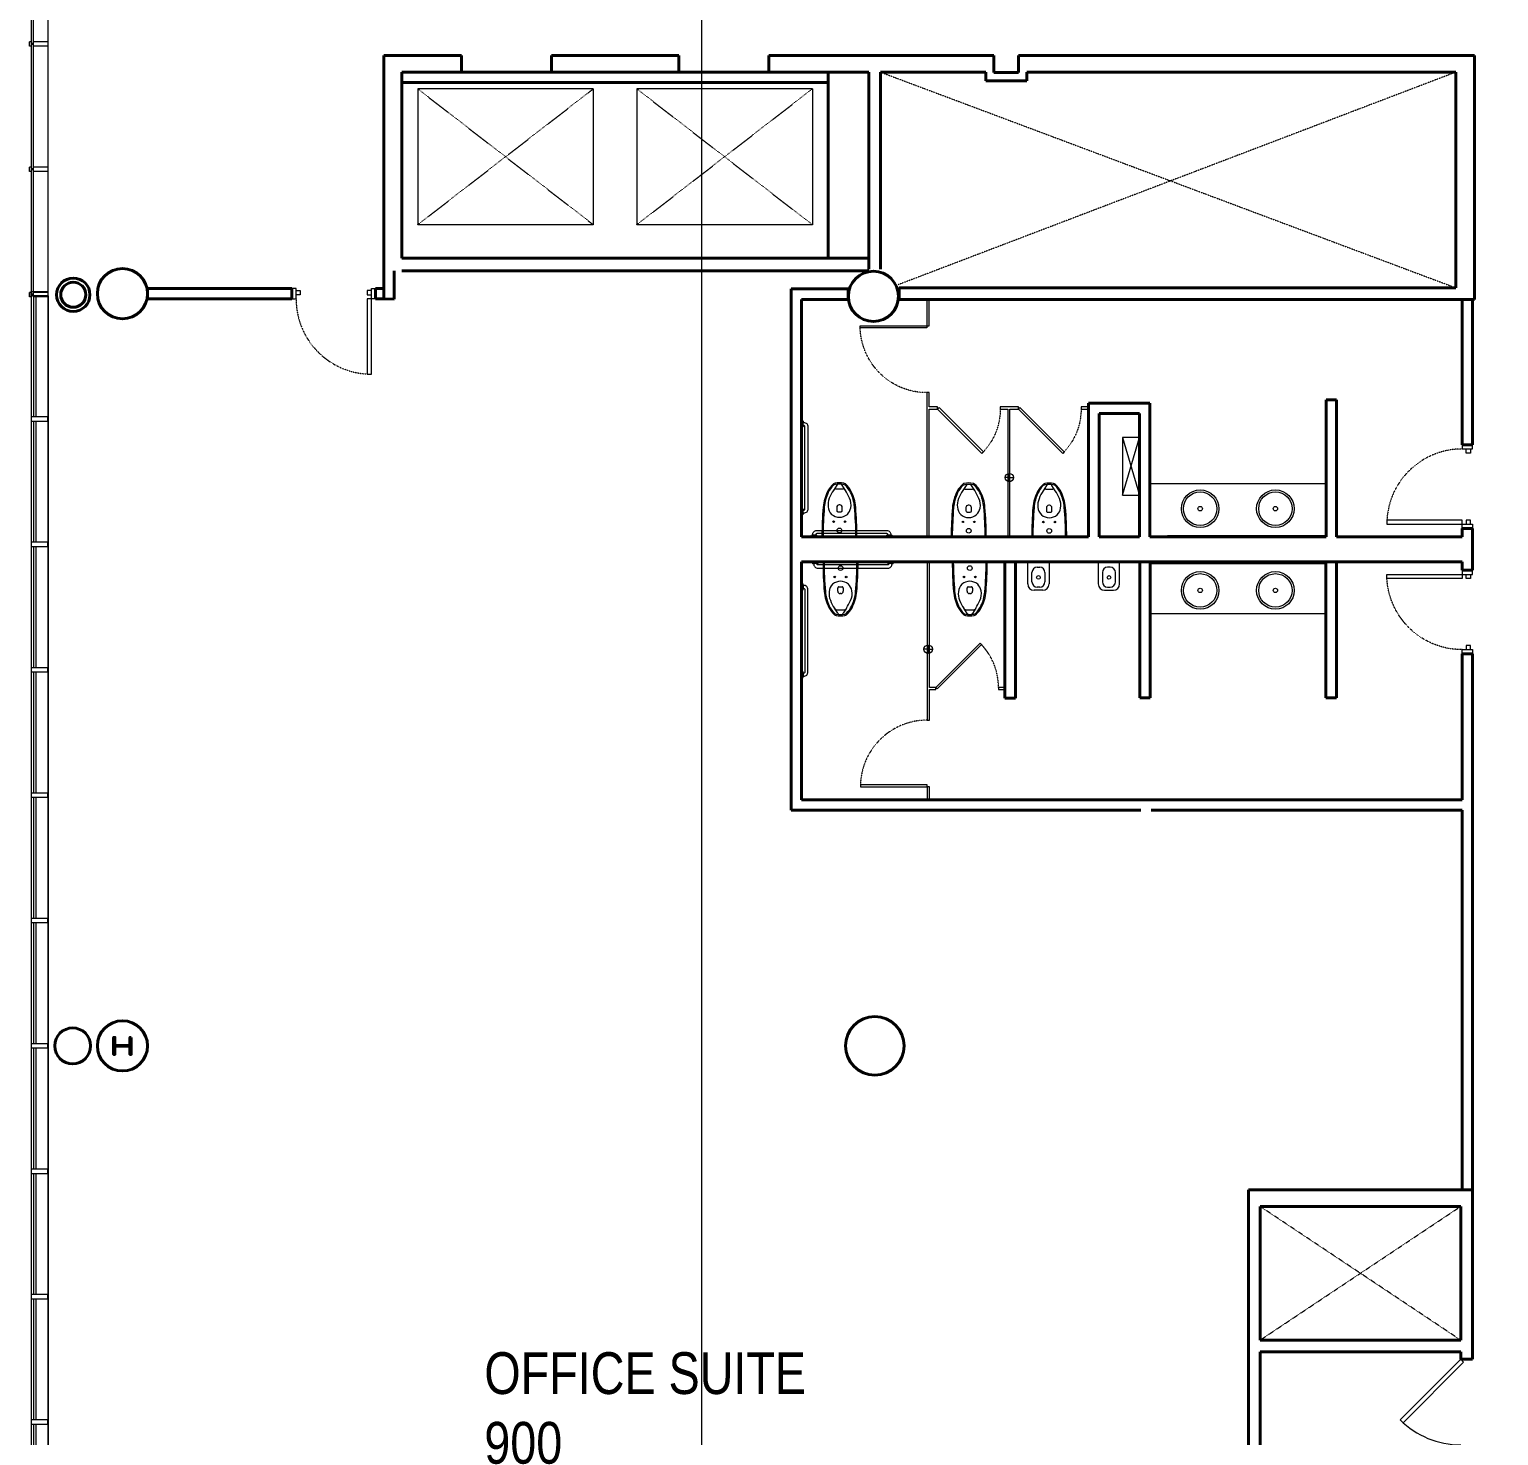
# Model space of a CAD drawing. Header units: inches. Extents: x -2978 to 4308, y -21 to 2608.
# Drawn here: x -1898 to -1195, y 578 to 1251 of the extents above; entities that cross this region are included whole.
import ezdxf
from ezdxf.enums import TextEntityAlignment as Align

# ---------------------------------------------------------------- set-up
doc = ezdxf.new("R2010")
doc.units = ezdxf.units.IN
doc.header["$LTSCALE"] = 0.2
doc.header["$MEASUREMENT"] = 0
doc.header["$PDSIZE"] = 8
doc.linetypes.add('HIDDEN', pattern=[0.375, 0.25, -0.125])
doc.layers.get('0').update_dxf_attribs({"color": 20, "linetype": 'CONTINUOUS', "lineweight": 40})
doc.layers.get('Defpoints').update_dxf_attribs({"color": 240, "linetype": 'CONTINUOUS', "lineweight": 0})
for name, color, linetype, lineweight in [('Annotations', 40, 'CONTINUOUS', 5), ('Framing', 141, 'CONTINUOUS', 15), ('Projections', 151, 'HIDDEN', 5), ('Viewed', 150, 'CONTINUOUS', 9), ('Walls', 7, 'CONTINUOUS', 40)]:
    doc.layers.add(name, color=color, linetype=linetype, lineweight=lineweight)
doc.styles.add('ARCHITEC', font='ASG')
doc.styles.get("Standard").update_dxf_attribs({"font": 'arial.ttf', "width": 0.8})

# ---------------------------------------------------------------- blocks, each defined once
blk = doc.blocks.new('ADO101')
for p, q in [((-0.207, 0.707), (0.5, 0)), ((0.466, -0.034), (-0.241, 0.672)), ((0.5, 0), (0.466, -0.034))]:
    blk.add_line(p, q)
blk.add_arc((0.5, 0), 1, 135, 180)
at = {"style": 'ARCHITEC', "flags": 1}
blk.add_attdef('SILLHT', text='', height=0.1, dxfattribs=at).set_placement((0, 0), align=Align.MIDDLE)
blk = doc.blocks.new('I_PLUMB_GRAB_36IN + PLATE_P')
at = {"color": 0, "linetype": 'ByBlock', "lineweight": -2}
for p, q in [((0.75, 18.75), (0.75, 17.25)), ((0.75, -17.25), (0.75, -18.75))]:
    blk.add_line(p, q, dxfattribs=at)
blk.add_lwpolyline([(0, -19.5), (0.5, -19.5), (0.75, -19.25), (0.75, -18.75), (1, -18.75, 0.414214), (3, -16.75), (3, 16.75, 0.414214), (1, 18.75), (0.75, 18.75), (0.75, 19.25), (0.5, 19.5), (0, 19.5), (0, 16.5), (0.5, 16.5), (0.75, 16.75), (0.75, 17.25), (1, 17.25, -0.414214), (1.5, 16.75), (1.5, -16.75, -0.414214), (1, -17.25), (0.75, -17.25), (0.75, -16.75), (0.5, -16.5), (0, -16.5)], format="xyb", close=True, dxfattribs=at)
at = {"layer": 'Defpoints', "color": 0, "linetype": 'ByBlock', "lineweight": -2}
for p in [(0, 19.5), (0, -19.5)]:
    blk.add_point(p, dxfattribs=at)
blk = doc.blocks.new('I_PLUMB_GRAB_42IN + PLATE_P')
at = {"color": 0, "linetype": 'ByBlock', "lineweight": -2}
for p, q in [((0.75, 21.75), (0.75, 20.25)), ((0.75, -20.25), (0.75, -21.75))]:
    blk.add_line(p, q, dxfattribs=at)
blk.add_lwpolyline([(0.75, 22.25), (0.5, 22.5), (0, 22.5), (0, 19.5), (0.5, 19.5), (0.75, 19.75), (0.75, 20.25), (1, 20.25, -0.414214), (1.5, 19.75), (1.5, -19.75, -0.414214), (1, -20.25), (0.75, -20.25), (0.75, -19.75), (0.5, -19.5), (0, -19.5), (0, -22.5), (0.5, -22.5), (0.75, -22.25), (0.75, -21.75), (1, -21.75, 0.414214), (3, -19.75), (3, 19.75, 0.414214), (1, 21.75), (0.75, 21.75)], format="xyb", close=True, dxfattribs=at)
at = {"layer": 'Defpoints', "color": 0, "linetype": 'ByBlock', "lineweight": -2}
for p in [(0, 22.5), (0, -22.5)]:
    blk.add_point(p, dxfattribs=at)

msp = doc.modelspace()

# ---------------------------------------------------------------- linework, layer by layer
for p, q in [((-1467.733, 1122.037), (-1468.733, 1122.037)), ((-1468.733, 1008.435), (-1467.733, 1008.435)), ((-1430.075, 1008.435), (-1429.075, 1008.435)), ((-1467.611, 996.435), (-1468.611, 996.435))]:
    msp.add_line(p, q)
at = {"layer": 'Defpoints'}
msp.add_lwpolyline([(-577.372, 1571.346), (-577.372, 330.061), (-1576.456, 330.061), (-1576.456, 1571.346)], close=True, dxfattribs=at)
at = {"layer": 'Framing'}
for p, q in [((-1712.402, 1222.772), (-1712.402, 1157.772)), ((-1628.402, 1222.772), (-1712.402, 1222.772)), ((-1628.402, 1222.772), (-1628.402, 1157.772)), ((-1607.589, 1222.772), (-1607.589, 1157.772)), ((-1523.589, 1222.772), (-1607.589, 1222.772)), ((-1523.589, 1222.772), (-1523.589, 1157.772)), ((-1628.402, 1157.772), (-1712.402, 1157.772)), ((-1523.589, 1157.772), (-1607.589, 1157.772)), ((-1468.733, 1122.037), (-1468.733, 1109.392)), ((-1467.733, 1109.392), (-1467.733, 1122.037)), ((-1468.733, 1109.392), (-1467.733, 1109.392)), ((-1467.733, 1077.392), (-1468.733, 1077.392)), ((-1468.733, 1077.392), (-1468.733, 1070.051)), ((-1467.733, 1070.551), (-1467.733, 1077.392)), ((-1468.733, 1070.051), (-1468.733, 1008.435)), ((-1463.654, 1070.551), (-1467.733, 1070.551)), ((-1467.733, 1008.435), (-1467.733, 1069.551)), ((-1467.733, 1069.551), (-1463.654, 1069.551)), ((-1463.654, 1069.551), (-1463.654, 1070.551)), ((-1429.575, 1070.551), (-1433.654, 1070.551)), ((-1433.654, 1070.551), (-1433.654, 1069.551)), ((-1433.654, 1069.551), (-1430.075, 1069.551)), ((-1430.075, 1069.551), (-1430.075, 1008.435)), ((-1424.997, 1070.551), (-1429.575, 1070.551)), ((-1429.075, 1069.551), (-1424.997, 1069.551)), ((-1429.075, 1008.435), (-1429.075, 1069.551)), ((-1424.997, 1069.551), (-1424.997, 1070.551)), ((-1391.418, 1070.551), (-1394.997, 1070.551)), ((-1394.997, 1070.551), (-1394.997, 1069.551)), ((-1394.997, 1069.551), (-1391.418, 1069.551)), ((-1391.418, 1069.551), (-1391.418, 1070.551)), ((-1468.611, 996.435), (-1468.611, 935.82)), ((-1467.611, 936.32), (-1467.611, 996.435)), ((-1468.611, 935.82), (-1468.611, 920.684)), ((-1464.535, 936.32), (-1467.611, 936.32)), ((-1467.611, 920.684), (-1467.611, 935.32)), ((-1467.611, 935.32), (-1464.535, 935.32)), ((-1464.535, 935.32), (-1464.535, 936.32)), ((-1434.535, 936.32), (-1434.535, 935.32)), ((-1431.507, 936.32), (-1434.535, 936.32)), ((-1434.535, 935.32), (-1431.507, 935.32)), ((-1431.507, 935.32), (-1431.507, 936.32)), ((-1468.611, 920.684), (-1467.611, 920.684)), ((-1467.611, 888.684), (-1468.611, 888.684)), ((-1468.611, 888.684), (-1468.611, 882.684)), ((-1467.611, 882.684), (-1467.611, 888.684)), ((-1468.611, 882.684), (-1467.611, 882.684))]:
    msp.add_line(p, q, dxfattribs=at)
for points in [[(-1770.612, 1127.272), (-1772.612, 1127.272), (-1772.612, 1122.272), (-1770.612, 1122.272)], [(-1770.612, 1126.272), (-1768.612, 1126.272), (-1768.612, 1124.272), (-1770.612, 1124.272)], [(-1734.612, 1126.272), (-1736.612, 1126.272), (-1736.612, 1124.272), (-1734.612, 1124.272)], [(-1734.612, 1127.272), (-1732.612, 1127.272), (-1732.612, 1122.272), (-1734.612, 1122.272)], [(-1734.612, 1122.272), (-1736.612, 1122.272), (-1736.612, 1086.272), (-1734.612, 1086.272)], [(-1468.733, 1109.392), (-1468.733, 1108.392), (-1500.733, 1108.392), (-1500.733, 1109.392)], [(-1463.654, 1069.551), (-1462.947, 1070.258), (-1441.734, 1049.045), (-1442.441, 1048.338)], [(-1424.997, 1069.551), (-1424.29, 1070.258), (-1403.076, 1049.045), (-1403.783, 1048.338)], [(-1207.714, 1050.435), (-1207.714, 1052.435), (-1212.714, 1052.435), (-1212.714, 1050.435)], [(-1208.714, 1050.435), (-1208.714, 1048.435), (-1210.714, 1048.435), (-1210.714, 1050.435)], [(-1212.714, 1014.435), (-1212.714, 1016.435), (-1248.714, 1016.435), (-1248.714, 1014.435)], [(-1207.714, 1014.435), (-1207.714, 1012.435), (-1212.714, 1012.435), (-1212.714, 1014.435)], [(-1208.714, 1014.435), (-1208.714, 1016.435), (-1210.714, 1016.435), (-1210.714, 1014.435)], [(-1207.714, 990.435), (-1207.714, 992.435), (-1212.714, 992.435), (-1212.714, 990.435)], [(-1212.714, 990.435), (-1212.714, 988.435), (-1248.714, 988.435), (-1248.714, 990.435)], [(-1208.714, 990.435), (-1208.714, 988.435), (-1210.714, 988.435), (-1210.714, 990.435)], [(-1208.714, 954.435), (-1208.714, 956.435), (-1210.714, 956.435), (-1210.714, 954.435)], [(-1207.714, 954.435), (-1207.714, 952.435), (-1212.714, 952.435), (-1212.714, 954.435)]]:
    msp.add_lwpolyline(points, close=True, dxfattribs=at)
at = {"layer": 'Framing', "flags": 128}
for points in [[(-1464.535, 936.32), (-1463.828, 935.613), (-1442.614, 956.826), (-1443.321, 957.533)], [(-1468.611, 888.684), (-1468.611, 889.684), (-1500.611, 889.684), (-1500.611, 888.684)]]:
    msp.add_lwpolyline(points, close=True, dxfattribs=at)
at = {"layer": 'Projections'}
for p, q in [((-1490.902, 1230.772), (-1215.714, 1127.584)), ((-1215.714, 1230.772), (-1482.502, 1129.047)), ((-1712.402, 1222.772), (-1628.402, 1157.772)), ((-1712.402, 1157.772), (-1628.402, 1222.772)), ((-1607.589, 1157.772), (-1523.589, 1222.772)), ((-1607.589, 1222.772), (-1523.589, 1157.772)), ((-1213.339, 623.959), (-1309.339, 687.959)), ((-1309.339, 623.959), (-1213.339, 687.959))]:
    msp.add_line(p, q, dxfattribs=at)
for centre, radius, start, end in [((-1734.612, 1122.272), 36, 180, 270), ((-1212.714, 1014.435), 36, 90, 180), ((-1464.535, 936.32), 30, 0, 45), ((-1468.611, 888.684), 32, 90, 180)]:
    msp.add_arc(centre, radius, start, end, dxfattribs=at)
at = {"layer": 'Projections', "extrusion": (0, 0, -1)}
for centre, radius, start, end in [((1468.733, 1109.392), 32, 270, 0), ((1463.654, 1069.551), 30, 180, 225), ((1424.997, 1069.551), 30, 180, 225), ((1212.714, 990.435), 36, 270, 0)]:
    msp.add_arc(centre, radius, start, end, dxfattribs=at)
at = {"layer": 'Viewed'}
for p, q in [((-1889.237, 1123.25), (-1889.237, 1449.25)), ((-1897.237, 1123.25), (-1897.237, 1441.25)), ((-1896.237, 1123.25), (-1896.237, 1442.25)), ((-1897.237, 1245.25), (-1898.237, 1245.25)), ((-1898.237, 1243.25), (-1898.237, 1245.25)), ((-1896.237, 1244.5), (-1897.237, 1244.5)), ((-1889.237, 1245.25), (-1896.237, 1245.25)), ((-1897.237, 1243.25), (-1898.237, 1243.25)), ((-1896.237, 1244), (-1897.237, 1244)), ((-1889.237, 1243.25), (-1896.237, 1243.25)), ((-1889.237, 1238.25), (-1889.237, 1239.664)), ((-1897.237, 1185.25), (-1898.237, 1185.25)), ((-1898.237, 1183.25), (-1898.237, 1185.25)), ((-1897.237, 1183.25), (-1898.237, 1183.25)), ((-1896.237, 1184.5), (-1897.237, 1184.5)), ((-1896.237, 1184), (-1897.237, 1184)), ((-1889.237, 1185.25), (-1896.237, 1185.25)), ((-1889.237, 1183.25), (-1896.237, 1183.25)), ((-1889.237, 1178.25), (-1889.237, 1179.664)), ((-1889.237, 1149.25), (-1889.237, 1150.664)), ((-1898.237, 1123.25), (-1898.237, 1125.25)), ((-1897.237, 1125.25), (-1898.237, 1125.25)), ((-1889.237, 1125.25), (-1896.237, 1125.25)), ((-1897.237, 1123.25), (-1898.237, 1123.25)), ((-1897.339, 1123.772), (-1897.339, 4.772)), ((-1897.313, 1123.753), (-1897.313, -21.247)), ((-1896.237, 1124.5), (-1897.237, 1124.5)), ((-1896.237, 1124), (-1897.237, 1124)), ((-1889.237, 1123.25), (-1896.237, 1123.25)), ((-1896.214, 1123.935), (-1896.214, 1065.772)), ((-1895.214, 1123.772), (-1895.214, 1065.772)), ((-1889.339, 1123.772), (-1889.339, 9.147)), ((-1889.313, 1123.753), (-1889.313, -11.833)), ((-1896.214, 1063.772), (-1896.214, 1005.772)), ((-1895.214, 1063.772), (-1895.214, 1005.772)), ((-1367.12, 1055.891), (-1375.119, 1055.891)), ((-1375.119, 1055.891), (-1375.119, 1028.268)), ((-1375.119, 1055.891), (-1367.12, 1028.268)), ((-1375.119, 1028.268), (-1367.12, 1055.891)), ((-1367.12, 1028.268), (-1367.12, 1055.891)), ((-1429.346, 1036.773), (-1431.346, 1036.773)), ((-1429.346, 1036.773), (-1429.346, 1038.773)), ((-1429.346, 1036.773), (-1427.346, 1036.773)), ((-1429.346, 1036.773), (-1429.346, 1034.773)), ((-1277.935, 1033.789), (-1362.12, 1033.789)), ((-1511.869, 1033.083), (-1513.502, 1030.648)), ((-1512.315, 1031.361), (-1508.842, 1031.361)), ((-1507.714, 1030.648), (-1509.317, 1033.083)), ((-1450.012, 1032.941), (-1451.645, 1030.506)), ((-1450.458, 1031.219), (-1446.985, 1031.219)), ((-1445.857, 1030.506), (-1447.459, 1032.941)), ((-1411.494, 1032.895), (-1413.127, 1030.46)), ((-1411.939, 1031.173), (-1408.466, 1031.173)), ((-1407.338, 1030.46), (-1408.941, 1032.895)), ((-1375.119, 1028.268), (-1367.12, 1028.268)), ((-1511.931, 1022.537), (-1511.931, 1020.967)), ((-1511.366, 1020.407), (-1509.862, 1020.407)), ((-1510.443, 1023.663), (-1510.817, 1023.663)), ((-1509.302, 1020.972), (-1509.302, 1022.532)), ((-1450.074, 1022.396), (-1450.074, 1020.825)), ((-1449.509, 1020.265), (-1448.004, 1020.265)), ((-1448.586, 1023.522), (-1448.96, 1023.522)), ((-1447.445, 1020.831), (-1447.445, 1022.39)), ((-1411.556, 1022.35), (-1411.556, 1020.779)), ((-1410.99, 1020.219), (-1409.486, 1020.219)), ((-1410.068, 1023.476), (-1410.442, 1023.476)), ((-1408.926, 1020.785), (-1408.926, 1022.344)), ((-1518.997, 1008.685), (-1502.247, 1008.685)), ((-1457.14, 1008.544), (-1440.39, 1008.544)), ((-1418.622, 1008.498), (-1401.872, 1008.498)), ((-1278.579, 1008.843), (-1353.593, 1008.843)), ((-1896.214, 1003.772), (-1896.214, 945.772)), ((-1895.214, 1003.772), (-1895.214, 945.772)), ((-1518.488, 996.185), (-1501.738, 996.185)), ((-1456.643, 996.177), (-1439.893, 996.177)), ((-1420.523, 985.845), (-1420.523, 996.425)), ((-1420.523, 996.425), (-1410.283, 996.425)), ((-1418.523, 986.808), (-1418.523, 991.388)), ((-1416.023, 993.888), (-1414.783, 993.888)), ((-1412.283, 991.388), (-1412.283, 986.808)), ((-1410.283, 996.425), (-1410.283, 985.845)), ((-1386.786, 996.425), (-1386.786, 985.845)), ((-1376.546, 996.425), (-1386.786, 996.425)), ((-1384.786, 991.388), (-1384.786, 986.808)), ((-1381.046, 993.888), (-1382.286, 993.888)), ((-1378.546, 986.808), (-1378.546, 991.388)), ((-1376.546, 985.845), (-1376.546, 996.425)), ((-1277.503, 995.53), (-1361.503, 995.53)), ((-1510.857, 984.464), (-1509.353, 984.464)), ((-1449.012, 984.456), (-1447.508, 984.456)), ((-1414.783, 984.308), (-1416.023, 984.308)), ((-1382.286, 984.308), (-1381.046, 984.308)), ((-1511.422, 982.333), (-1511.422, 983.904)), ((-1509.935, 981.207), (-1510.308, 981.207)), ((-1508.793, 983.898), (-1508.793, 982.339)), ((-1449.577, 982.325), (-1449.577, 983.896)), ((-1448.09, 981.199), (-1448.463, 981.199)), ((-1446.948, 983.89), (-1446.948, 982.33)), ((-1413.283, 982.845), (-1417.523, 982.845)), ((-1383.786, 982.845), (-1379.546, 982.845)), ((-1511.361, 971.788), (-1512.993, 974.223)), ((-1511.806, 973.51), (-1508.333, 973.51)), ((-1507.205, 974.223), (-1508.808, 971.788)), ((-1449.516, 971.779), (-1451.148, 974.214)), ((-1449.961, 973.502), (-1446.488, 973.502)), ((-1445.36, 974.214), (-1446.963, 971.779)), ((-1277.332, 971.53), (-1361.332, 971.53)), ((-1468.172, 954.605), (-1468.172, 956.605)), ((-1468.172, 954.605), (-1470.172, 954.605)), ((-1468.172, 954.605), (-1466.172, 954.605)), ((-1468.172, 954.605), (-1468.172, 952.605)), ((-1896.214, 943.772), (-1896.214, 885.772)), ((-1895.214, 943.772), (-1895.214, 885.772)), ((-1896.214, 883.772), (-1896.214, 825.772)), ((-1895.214, 883.772), (-1895.214, 825.772)), ((-1896.214, 823.772), (-1896.214, 765.772)), ((-1895.214, 823.772), (-1895.214, 765.772)), ((-1896.214, 763.772), (-1896.214, 705.772)), ((-1895.214, 763.772), (-1895.214, 705.772)), ((-1896.214, 703.772), (-1896.214, 645.772)), ((-1895.214, 703.772), (-1895.214, 645.772)), ((-1896.214, 643.772), (-1896.214, 585.772)), ((-1895.214, 643.772), (-1895.214, 585.772)), ((-1896.214, 583.772), (-1896.214, 525.772)), ((-1895.214, 583.772), (-1895.214, 525.772))]:
    msp.add_line(p, q, dxfattribs=at)
at = {"layer": 'Viewed', "flags": 128}
for points in [[(-1889.339, 1123.772), (-1897.339, 1123.772), (-1897.339, 1125.772), (-1889.339, 1125.772)], [(-1889.339, 1065.772), (-1897.339, 1065.772), (-1897.339, 1063.772), (-1889.339, 1063.772)], [(-1889.339, 1065.772), (-1897.339, 1065.772), (-1897.339, 1063.772), (-1889.339, 1063.772)], [(-1889.339, 1005.772), (-1897.339, 1005.772), (-1897.339, 1003.772), (-1889.339, 1003.772)], [(-1889.339, 945.772), (-1897.339, 945.772), (-1897.339, 943.772), (-1889.339, 943.772)], [(-1889.339, 885.772), (-1897.339, 885.772), (-1897.339, 883.772), (-1889.339, 883.772)], [(-1889.339, 825.772), (-1897.339, 825.772), (-1897.339, 823.772), (-1889.339, 823.772)], [(-1889.339, 765.772), (-1897.339, 765.772), (-1897.339, 763.772), (-1889.339, 763.772)], [(-1889.339, 705.772), (-1897.339, 705.772), (-1897.339, 703.772), (-1889.339, 703.772)], [(-1889.339, 645.772), (-1897.339, 645.772), (-1897.339, 643.772), (-1889.339, 643.772)], [(-1889.339, 585.772), (-1897.339, 585.772), (-1897.339, 583.772), (-1889.339, 583.772)]]:
    msp.add_lwpolyline(points, close=True, dxfattribs=at)
at = {"layer": 'Viewed'}
for centre, radius in [((-1429.346, 1036.773), 2), ((-1338.027, 1021.873), 9), ((-1338.027, 1021.873), 8), ((-1302.027, 1021.873), 9), ((-1302.027, 1021.873), 8), ((-1338.027, 1021.873), 1.043), ((-1302.027, 1021.873), 1.043), ((-1513.413, 1015.681), 0.358), ((-1510.622, 1011.435), 1.125), ((-1507.921, 1015.681), 0.358), ((-1451.556, 1015.539), 0.358), ((-1448.765, 1011.294), 1.125), ((-1446.064, 1015.539), 0.358), ((-1413.038, 1015.493), 0.358), ((-1410.247, 1011.248), 1.125), ((-1407.546, 1015.493), 0.358), ((-1510.113, 993.435), 1.125), ((-1448.268, 993.427), 1.125), ((-1338.027, 982.77), 9), ((-1302.027, 982.77), 9), ((-1512.904, 989.19), 0.358), ((-1507.413, 989.19), 0.358), ((-1451.059, 989.181), 0.358), ((-1445.568, 989.181), 0.358), ((-1415.403, 988.966), 0.87), ((-1381.666, 988.966), 0.87), ((-1338.027, 982.77), 8), ((-1302.027, 982.77), 8), ((-1338.027, 982.77), 1.043), ((-1302.027, 982.77), 1.043), ((-1468.172, 954.605), 2)]:
    msp.add_circle(centre, radius, dxfattribs=at)
for centre, radius, start, end in [((-1505.577, 1024.667), 12.016, 130.761009, 151.836175), ((-1512.233, 1031.523), 2.003, 102.497756, 129.059674), ((-1512.498, 1032.771), 1.36, 100.333188, 132.81609), ((-1510.635, 1023.268), 11.044, 79.002359, 100.997641), ((-1510.638, 1021.377), 12.27, 80.484063, 99.515937), ((-1508.793, 1032.112), 1.379, 44.49518, 82.355527), ((-1508.821, 1032.413), 1.721, 53.398346, 80.18711), ((-1515.38, 1025.097), 11.54, 27.304506, 48.908752), ((-1443.72, 1024.525), 12.016, 130.761009, 151.836175), ((-1450.641, 1032.629), 1.36, 100.333188, 132.81609), ((-1448.778, 1023.126), 11.044, 79.002359, 100.997641), ((-1448.781, 1021.235), 12.27, 80.484063, 99.515937), ((-1446.964, 1032.271), 1.721, 53.398346, 80.18711), ((-1453.523, 1024.955), 11.54, 27.304506, 48.908752), ((-1405.202, 1024.48), 12.016, 130.761009, 151.836175), ((-1412.123, 1032.583), 1.36, 100.333188, 132.81609), ((-1410.26, 1023.08), 11.044, 79.002359, 100.997641), ((-1410.262, 1021.189), 12.27, 80.484063, 99.515937), ((-1408.446, 1032.226), 1.721, 53.398346, 80.18711), ((-1415.005, 1024.91), 11.54, 27.304506, 48.908752), ((-1496.383, 1020.315), 22.182, 153.136414, 174.118439), ((-1497.486, 1020.86), 20.453, 154.90763, 175.15347), ((-1507.254, 1023.619), 8.847, 158.601133, 185.83818), ((-1504.943, 1024.348), 12.221, 134.407431, 154.890279), ((-1497.06, 1019.624), 19.796, 146.160078, 158.601133), ((-1512.315, 1030.225), 1.135, 90.000005, 145.753631), ((-1511.281, 1032.607), 0.757, 100.925103, 141.023586), ((-1509.817, 1032.753), 0.599, 33.355353, 84.695958), ((-1508.842, 1030.323), 1.038, 30.901847, 90), ((-1516.096, 1024.449), 11.964, 25.153031, 46.161436), ((-1574.673, 993.752), 76.451, 25.700478, 28.855959), ((-1512.451, 1023.697), 7.399, 348.904995, 25.700478), ((-1521.842, 1021.414), 18.458, 4.358512, 26.098305), ((-1522.154, 1021.188), 19.356, 4.148341, 28.388706), ((-1434.525, 1020.174), 22.182, 153.136414, 174.118439), ((-1435.629, 1020.719), 20.453, 154.90763, 175.15347), ((-1445.397, 1023.477), 8.847, 158.601133, 185.83818), ((-1443.086, 1024.206), 12.221, 134.407431, 154.890279), ((-1435.203, 1019.482), 19.796, 146.160078, 158.601133), ((-1450.376, 1031.382), 2.003, 102.497756, 129.059674), ((-1450.458, 1030.084), 1.135, 90.000005, 145.753631), ((-1449.424, 1032.465), 0.757, 100.925103, 141.023586), ((-1447.96, 1032.612), 0.599, 33.355353, 84.695958), ((-1446.985, 1030.181), 1.038, 30.901847, 90), ((-1446.935, 1031.97), 1.379, 44.49518, 82.355527), ((-1454.238, 1024.307), 11.964, 25.153031, 46.161436), ((-1512.815, 993.61), 76.451, 25.700478, 28.855959), ((-1450.594, 1023.556), 7.399, 348.904995, 25.700478), ((-1459.985, 1021.272), 18.458, 4.358512, 26.098305), ((-1460.297, 1021.047), 19.356, 4.148341, 28.388706), ((-1396.007, 1020.128), 22.182, 153.136414, 174.118439), ((-1397.111, 1020.673), 20.453, 154.90763, 175.15347), ((-1406.879, 1023.431), 8.847, 158.601133, 185.83818), ((-1404.568, 1024.161), 12.221, 134.407431, 154.890279), ((-1396.684, 1019.437), 19.796, 146.160078, 158.601133), ((-1411.858, 1031.336), 2.003, 102.497756, 129.059674), ((-1411.939, 1030.038), 1.135, 90.000005, 145.753631), ((-1410.905, 1032.419), 0.757, 100.925103, 141.023586), ((-1409.442, 1032.566), 0.599, 33.355353, 84.695958), ((-1408.466, 1030.135), 1.038, 30.901847, 90), ((-1408.417, 1031.925), 1.379, 44.49518, 82.355527), ((-1415.72, 1024.261), 11.964, 25.153031, 46.161436), ((-1474.297, 993.564), 76.451, 25.700478, 28.855959), ((-1412.076, 1023.51), 7.399, 348.904995, 25.700478), ((-1421.467, 1021.227), 18.458, 4.358512, 26.098305), ((-1421.778, 1021.001), 19.356, 4.148341, 28.388706), ((-1327.011, 1008.058), 191.987, 175.659525, 179.81286), ((-1311.545, 1006.321), 206.962, 175.491842, 179.345378), ((-1510.098, 1023.328), 5.988, 185.83818, 224.177236), ((-1510.817, 1022.549), 1.114, 90, 180.585692), ((-1511.371, 1020.967), 0.56, 180, 270.535013), ((-1510.433, 1022.532), 1.131, 0, 90.529599), ((-1509.862, 1020.967), 0.56, 270, 0.582948), ((-1511.256, 1023.463), 6.181, 315.822764, 348.904995), ((-1643.569, 1009.213), 140.79, 359.785423, 5.545017), ((-1659.586, 1008.838), 157.34, 359.944526, 5.013777), ((-1265.154, 1007.917), 191.987, 175.659525, 179.81286), ((-1249.688, 1006.179), 206.962, 175.491842, 179.345378), ((-1448.241, 1023.186), 5.988, 185.83818, 224.177236), ((-1448.96, 1022.407), 1.114, 90, 180.585692), ((-1449.514, 1020.825), 0.56, 180, 270.535013), ((-1448.576, 1022.39), 1.131, 0, 90.529599), ((-1448.004, 1020.825), 0.56, 270, 0.582948), ((-1449.399, 1023.321), 6.181, 315.822764, 348.904995), ((-1581.712, 1009.071), 140.79, 359.785423, 5.545017), ((-1597.729, 1008.696), 157.34, 359.944526, 5.013777), ((-1226.636, 1007.871), 191.987, 175.659525, 179.81286), ((-1211.17, 1006.133), 206.962, 175.491842, 179.345378), ((-1409.723, 1023.141), 5.988, 185.83818, 224.177236), ((-1410.442, 1022.361), 1.114, 90, 180.585692), ((-1410.996, 1020.779), 0.56, 180, 270.535013), ((-1410.058, 1022.344), 1.131, 0, 90.529599), ((-1409.486, 1020.779), 0.56, 270, 0.582948), ((-1410.881, 1023.276), 6.181, 315.822764, 348.904995), ((-1543.194, 1009.025), 140.79, 359.785423, 5.545017), ((-1559.211, 1008.65), 157.34, 359.944526, 5.013777), ((-1510.608, 1023.492), 5.756, 228.889123, 311.110877), ((-1448.751, 1023.351), 5.756, 228.889123, 311.110877), ((-1410.233, 1023.305), 5.756, 228.889123, 311.110877), ((-1326.503, 996.812), 191.987, 180.18714, 184.340475), ((-1311.036, 998.55), 206.962, 180.654622, 184.508158), ((-1643.061, 995.658), 140.79, 354.454983, 0.214577), ((-1659.078, 996.033), 157.34, 354.986223, 0.055474), ((-1264.658, 996.804), 191.987, 180.18714, 184.340475), ((-1249.191, 998.542), 206.962, 180.654622, 184.508158), ((-1581.215, 995.65), 140.79, 354.454983, 0.214577), ((-1597.233, 996.025), 157.34, 354.986223, 0.055474), ((-1416.023, 991.388), 2.5, 90, 180), ((-1414.783, 991.388), 2.5, 0, 90), ((-1382.286, 991.388), 2.5, 90, 180), ((-1381.046, 991.388), 2.5, 0, 90), ((-1509.59, 981.543), 5.988, 135.822764, 174.16182), ((-1510.099, 981.379), 5.756, 48.889123, 131.110877), ((-1510.862, 983.904), 0.56, 89.464987, 180), ((-1509.353, 983.904), 0.56, 359.417052, 90), ((-1510.748, 981.408), 6.181, 11.095005, 44.177236), ((-1447.745, 981.534), 5.988, 135.822764, 174.16182), ((-1448.254, 981.37), 5.756, 48.889123, 131.110877), ((-1449.017, 983.896), 0.56, 89.464987, 180), ((-1447.508, 983.896), 0.56, 359.417052, 90), ((-1448.903, 981.399), 6.181, 11.095005, 44.177236), ((-1417.523, 985.845), 3, 180, 270), ((-1416.023, 986.808), 2.5, 180, 270), ((-1414.783, 986.808), 2.5, 270, 0), ((-1413.283, 985.845), 3, 270, 0), ((-1383.786, 985.845), 3, 180, 270), ((-1382.286, 986.808), 2.5, 180, 270), ((-1381.046, 986.808), 2.5, 270, 0), ((-1379.546, 985.845), 3, 270, 0), ((-1495.874, 984.555), 22.182, 185.881561, 206.863586), ((-1496.978, 984.011), 20.453, 184.84653, 205.09237), ((-1506.745, 981.252), 8.847, 174.16182, 201.398867), ((-1496.551, 985.247), 19.796, 201.398867, 213.839922), ((-1510.308, 982.322), 1.114, 179.414308, 270), ((-1509.924, 982.339), 1.131, 269.470401, 0), ((-1574.164, 1011.119), 76.451, 331.144041, 334.299522), ((-1511.943, 981.173), 7.399, 334.299522, 11.095005), ((-1521.334, 983.457), 18.458, 333.901695, 355.641488), ((-1521.645, 983.682), 19.356, 331.611294, 355.851659), ((-1434.029, 984.547), 22.182, 185.881561, 206.863586), ((-1435.133, 984.002), 20.453, 184.84653, 205.09237), ((-1444.9, 981.243), 8.847, 174.16182, 201.398867), ((-1434.706, 985.238), 19.796, 201.398867, 213.839922), ((-1448.463, 982.313), 1.114, 179.414308, 270), ((-1448.079, 982.33), 1.131, 269.470401, 0), ((-1512.319, 1011.111), 76.451, 331.144041, 334.299522), ((-1450.098, 981.165), 7.399, 334.299522, 11.095005), ((-1459.488, 983.448), 18.458, 333.901695, 355.641488), ((-1459.8, 983.674), 19.356, 331.611294, 355.851659), ((-1505.068, 980.204), 12.016, 208.163825, 229.238991), ((-1504.435, 980.523), 12.221, 205.109721, 225.592569), ((-1511.724, 973.348), 2.003, 230.940326, 257.502244), ((-1511.989, 972.1), 1.36, 227.18391, 259.666812), ((-1511.806, 974.645), 1.135, 214.246369, 269.999995), ((-1510.126, 981.603), 11.044, 259.002359, 280.997641), ((-1510.129, 983.494), 12.27, 260.484063, 279.515937), ((-1510.772, 972.264), 0.757, 218.976414, 259.074897), ((-1509.309, 972.117), 0.599, 275.304042, 326.644647), ((-1508.333, 974.548), 1.038, 270, 329.098153), ((-1508.284, 972.759), 1.379, 277.644473, 315.50482), ((-1508.313, 972.458), 1.721, 279.81289, 306.601654), ((-1515.587, 980.422), 11.964, 313.838564, 334.846969), ((-1514.872, 979.774), 11.54, 311.091248, 332.695494), ((-1443.223, 980.195), 12.016, 208.163825, 229.238991), ((-1442.59, 980.514), 12.221, 205.109721, 225.592569), ((-1449.879, 973.339), 2.003, 230.940326, 257.502244), ((-1450.144, 972.092), 1.36, 227.18391, 259.666812), ((-1449.961, 974.637), 1.135, 214.246369, 269.999995), ((-1448.281, 981.595), 11.044, 259.002359, 280.997641), ((-1448.284, 983.485), 12.27, 260.484063, 279.515937), ((-1448.927, 972.256), 0.757, 218.976414, 259.074897), ((-1447.463, 972.109), 0.599, 275.304042, 326.644647), ((-1446.488, 974.54), 1.038, 270, 329.098153), ((-1446.439, 972.75), 1.379, 277.644473, 315.50482), ((-1446.468, 972.449), 1.721, 279.81289, 306.601654), ((-1453.742, 980.413), 11.964, 313.838564, 334.846969), ((-1453.027, 979.765), 11.54, 311.091248, 332.695494)]:
    msp.add_arc(centre, radius, start, end, dxfattribs=at)
at = {"layer": 'Walls'}
for p, q in [((-1728.612, 1238.772), (-1728.612, 1135.772)), ((-1691.402, 1238.772), (-1728.612, 1238.772)), ((-1691.402, 1238.772), (-1691.402, 1230.772)), ((-1587.402, 1238.772), (-1648.402, 1238.772)), ((-1648.402, 1238.772), (-1648.402, 1230.772)), ((-1587.402, 1238.772), (-1587.402, 1230.772)), ((-1436.714, 1238.772), (-1544.402, 1238.772)), ((-1544.402, 1238.772), (-1544.402, 1230.772)), ((-1436.714, 1230.678), (-1436.714, 1238.772)), ((-1424.887, 1238.772), (-1206.714, 1238.772)), ((-1424.887, 1230.678), (-1424.887, 1238.772)), ((-1206.714, 1121.959), (-1206.714, 1238.772)), ((-1720.089, 1230.772), (-1720.089, 1141.772)), ((-1720.089, 1230.772), (-1496.527, 1230.772)), ((-1516.089, 1141.772), (-1516.089, 1230.772)), ((-1496.527, 1136.437), (-1496.527, 1230.772)), ((-1440.563, 1230.772), (-1490.902, 1230.772)), ((-1490.902, 1136.437), (-1490.902, 1230.772)), ((-1440.563, 1226.678), (-1440.563, 1230.772)), ((-1424.887, 1230.678), (-1436.714, 1230.678)), ((-1215.714, 1230.772), (-1420.887, 1230.772)), ((-1420.887, 1226.678), (-1420.887, 1230.772)), ((-1215.714, 1127.584), (-1215.714, 1230.772)), ((-1516.089, 1225.772), (-1720.089, 1225.772)), ((-1420.887, 1226.678), (-1440.563, 1226.678)), ((-1728.612, 1197.772), (-1728.612, 1135.772)), ((-1728.612, 1135.772), (-1728.612, 1140.772)), ((-1496.527, 1141.772), (-1720.089, 1141.772)), ((-1723.613, 1122.207), (-1723.613, 1135.772)), ((-1496.527, 1135.772), (-1720.089, 1135.772)), ((-1841.714, 1127.272), (-1841.714, 1122.272)), ((-1772.612, 1127.272), (-1841.714, 1127.272)), ((-1772.612, 1122.272), (-1772.612, 1127.272)), ((-1732.612, 1127.272), (-1732.612, 1122.272)), ((-1728.612, 1127.272), (-1732.612, 1127.272)), ((-1728.612, 1122.272), (-1728.612, 1127.272)), ((-1505.823, 1127.037), (-1533.714, 1127.037)), ((-1533.714, 1127.037), (-1533.714, 1008.435)), ((-1506.416, 1121.959), (-1506.416, 1126.959)), ((-1482.049, 1127.037), (-1482.909, 1127.037)), ((-1215.714, 1127.584), (-1482.049, 1127.584)), ((-1482.049, 1122.037), (-1482.049, 1127.037)), ((-1841.714, 1122.272), (-1772.612, 1122.272)), ((-1732.612, 1122.272), (-1728.612, 1122.272)), ((-1732.612, 1122.272), (-1728.612, 1122.272)), ((-1728.612, 1122.272), (-1723.613, 1122.207)), ((-1528.714, 1122.037), (-1506.28, 1122.037)), ((-1528.714, 1008.435), (-1528.714, 1122.037)), ((-1482.452, 1122.037), (-1482.049, 1122.037)), ((-1482.049, 1122.037), (-1207.714, 1122.039)), ((-1482.049, 1121.959), (-1206.714, 1121.959)), ((-1206.714, 1121.959), (-1307.652, 1121.959)), ((-1207.714, 1122.039), (-1212.714, 1122.039)), ((-1212.714, 1122.039), (-1212.714, 1052.435)), ((-1207.714, 1052.435), (-1207.714, 1122.039)), ((-1391.418, 1072.432), (-1391.418, 1008.435)), ((-1362.12, 1072.432), (-1391.418, 1072.432)), ((-1362.12, 1008.435), (-1362.12, 1072.432)), ((-1272.71, 1074.038), (-1277.71, 1074.038)), ((-1277.71, 1074.038), (-1277.71, 1008.435)), ((-1272.71, 1008.435), (-1272.71, 1074.038)), ((-1386.418, 1008.435), (-1386.418, 1067.432)), ((-1386.418, 1067.432), (-1367.12, 1067.432)), ((-1367.12, 1067.432), (-1367.12, 1008.435)), ((-1212.714, 1052.435), (-1207.714, 1052.435)), ((-1207.714, 1012.435), (-1212.714, 1012.435)), ((-1212.714, 1012.435), (-1212.714, 1008.435)), ((-1207.714, 992.435), (-1207.714, 1012.435)), ((-1533.714, 1008.435), (-1533.714, 877.606)), ((-1391.418, 1008.435), (-1528.714, 1008.435)), ((-1367.12, 1008.435), (-1386.418, 1008.435)), ((-1277.71, 1008.435), (-1362.12, 1008.435)), ((-1212.714, 1008.435), (-1272.71, 1008.435)), ((-1528.714, 882.606), (-1528.714, 996.435)), ((-1528.714, 996.435), (-1391.418, 996.435)), ((-1426.44, 996.435), (-1431.44, 996.435)), ((-1431.44, 996.435), (-1431.44, 931.262)), ((-1426.44, 931.262), (-1426.44, 996.435)), ((-1391.418, 996.435), (-1362.12, 996.435)), ((-1361.959, 996.435), (-1366.959, 996.435)), ((-1366.959, 996.435), (-1366.959, 931.32)), ((-1362.12, 996.435), (-1272.71, 996.435)), ((-1361.959, 931.32), (-1361.959, 996.435)), ((-1272.834, 996.435), (-1277.834, 996.435)), ((-1277.834, 996.435), (-1277.834, 931.32)), ((-1272.834, 931.32), (-1272.834, 996.435)), ((-1272.71, 996.435), (-1212.714, 996.435)), ((-1212.714, 996.435), (-1212.714, 992.435)), ((-1212.714, 992.435), (-1207.714, 992.435)), ((-1207.714, 952.435), (-1212.714, 952.435)), ((-1212.714, 952.435), (-1212.714, 882.606)), ((-1207.714, 882.606), (-1207.714, 952.435)), ((-1431.44, 931.262), (-1426.44, 931.262)), ((-1366.959, 931.32), (-1361.959, 931.32)), ((-1277.834, 931.32), (-1272.834, 931.32)), ((-1212.714, 882.606), (-1528.714, 882.606)), ((-1207.714, 695.959), (-1207.714, 882.684)), ((-1207.714, 695.959), (-1207.714, 882.684)), ((-1207.714, 695.959), (-1207.714, 882.606)), ((-1533.714, 877.606), (-1366.453, 877.606)), ((-1361.412, 877.606), (-1212.714, 877.606)), ((-1212.714, 877.606), (-1212.714, 695.959)), ((-1212.714, 877.606), (-1212.714, 695.959)), ((-1212.714, 877.606), (-1212.714, 695.959)), ((-1314.964, 695.959), (-1314.964, 402.022)), ((-1207.714, 695.959), (-1314.964, 695.959)), ((-1212.714, 695.959), (-1207.714, 695.959)), ((-1207.714, 695.959), (-1207.714, 614.834)), ((-1309.339, 687.959), (-1309.339, 623.959)), ((-1213.339, 687.959), (-1309.339, 687.959)), ((-1213.339, 687.959), (-1213.339, 623.959)), ((-1213.339, 623.959), (-1309.339, 623.959)), ((-1309.339, 618.334), (-1309.339, 407.647)), ((-1213.339, 618.334), (-1309.339, 618.334)), ((-1213.339, 618.334), (-1213.339, 614.834)), ((-1213.339, 614.834), (-1207.714, 614.834))]:
    msp.add_line(p, q, dxfattribs=at)
msp.add_lwpolyline([(-1728.612, 1127.272), (-1728.612, 1135.772)], dxfattribs=at)
at = {"layer": 'Walls', "flags": 128}
msp.add_lwpolyline([(-1849.464, 768.827), (-1849.464, 760.717), (-1850.149, 760.717), (-1850.149, 764.069, 0.4142136), (-1850.652, 764.572), (-1856.777, 764.572, 0.4142136), (-1857.279, 764.069), (-1857.279, 760.717), (-1857.964, 760.717), (-1857.964, 768.827), (-1857.279, 768.827), (-1857.279, 765.474, 0.4142136), (-1856.777, 764.972), (-1850.652, 764.972, 0.4142136), (-1850.149, 765.474), (-1850.149, 768.827)], format="xyb", close=True, dxfattribs=at)
at = {"layer": 'Walls'}
for centre, radius in [((-1877.237, 1124.25), 8), ((-1853.714, 1124.772), 12), ((-1853.714, 1124.772), 12), ((-1853.714, 1124.772), 12), ((-1494.366, 1123.469), 12), ((-1877.237, 1124.25), 6), ((-1877.527, 764.772), 8.6), ((-1853.714, 764.772), 12), ((-1493.714, 764.772), 14)]:
    msp.add_circle(centre, radius, dxfattribs=at)

# ---------------------------------------------------------------- block references
at = {"layer": 'Framing', "xscale": 41, "yscale": 41, "zscale": 108, "rotation": 90}
msp.add_blockref('ADO101', (-1213.339, 594.334), dxfattribs=at)
at = {"layer": 'Viewed', "extrusion": (0, 0, -1), "zscale": -1}
for name, p, rotation in [('I_PLUMB_GRAB_42IN + PLATE_P', (1528.714, 1041.435), 180), ('I_PLUMB_GRAB_36IN + PLATE_P', (1504.714, 1008.435), 90)]:
    msp.add_blockref(name, p, dxfattribs=dict(at, rotation=rotation))
at = {"layer": 'Viewed', "rotation": 270}
msp.add_blockref('I_PLUMB_GRAB_36IN + PLATE_P', (-1504.206, 996.435), dxfattribs=at)
at = {"layer": 'Viewed'}
msp.add_blockref('I_PLUMB_GRAB_42IN + PLATE_P', (-1528.714, 963.435), dxfattribs=at)

# ---------------------------------------------------------------- texts
at = {"layer": 'Annotations', "insert": (-1680.549, 618.169), "char_height": 20, "width": 284.05333, "attachment_point": 1}
msp.add_mtext('{OFFICE SUITE\\P900}', dxfattribs=at)
at = {"layer": 'Viewed', "flags": 8}
for tag, p, s in [('MODELNUMBER', (-1510.622, 1008.623), 'K-4330'), ('TRADENAME', (-1510.62, 1008.623), 'KINGSTON'), ('PRODUCT', (-1510.618, 1008.623), 'C_TOILETS'), ('MATERIAL', (-1510.617, 1008.623), 'VITREOUS CHINA'), ('MODELNUMBER', (-1448.765, 1008.481), 'K-4330'), ('TRADENAME', (-1448.763, 1008.481), 'KINGSTON'), ('PRODUCT', (-1448.761, 1008.481), 'C_TOILETS'), ('MATERIAL', (-1448.76, 1008.481), 'VITREOUS CHINA'), ('MODELNUMBER', (-1410.247, 1008.435), 'K-4330'), ('TRADENAME', (-1410.245, 1008.435), 'KINGSTON'), ('PRODUCT', (-1410.243, 1008.435), 'C_TOILETS'), ('MATERIAL', (-1410.242, 1008.435), 'VITREOUS CHINA')]:
    msp.add_attdef(tag, p, s, height=0.001, rotation=90, dxfattribs=at)
at = {"layer": 'Viewed', "text_generation_flag": 4, "flags": 8}
for tag, p, s in [('MODELNUMBER', (-1510.113, 996.248), 'K-4330'), ('TRADENAME', (-1510.112, 996.248), 'KINGSTON'), ('PRODUCT', (-1510.11, 996.248), 'C_TOILETS'), ('MATERIAL', (-1510.108, 996.248), 'VITREOUS CHINA'), ('MODELNUMBER', (-1448.268, 996.239), 'K-4330'), ('TRADENAME', (-1448.266, 996.239), 'KINGSTON'), ('PRODUCT', (-1448.265, 996.239), 'C_TOILETS'), ('MATERIAL', (-1448.263, 996.239), 'VITREOUS CHINA')]:
    msp.add_attdef(tag, p, s, height=0.001, rotation=270, dxfattribs=at)

doc.saveas('drawing.dxf')
